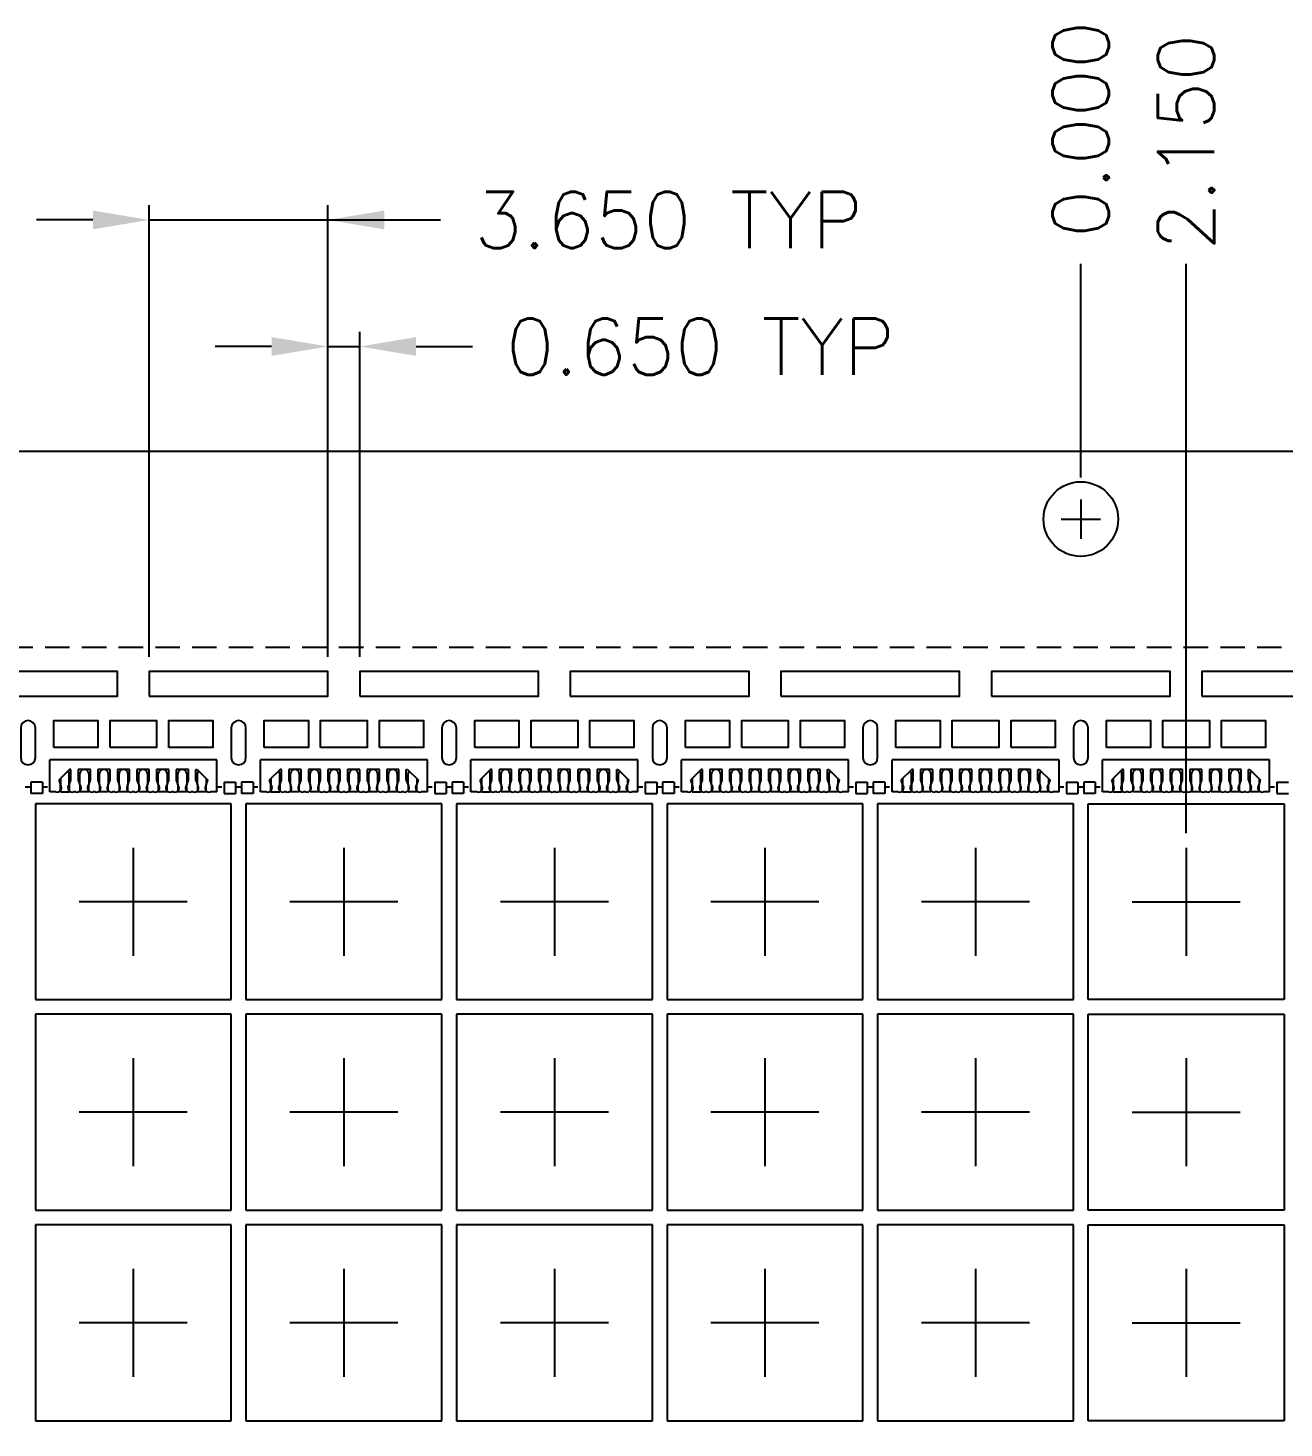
# Model space of a CAD drawing. Extents: x -140 to 1972, y -487 to -95.
# Drawn here: x 1782.79 to 1808.44, y -297.09 to -268.5 of the extents above; entities that cross this region are included whole.
import ezdxf

# ---------------------------------------------------------------- set-up
doc = ezdxf.new("R2010")
doc.units = 0
doc.header["$LTSCALE"] = 5
doc.header["$MEASUREMENT"] = 0
doc.linetypes.add('CENTER', pattern=[2, 1.25, -0.25, 0.25, -0.25])
doc.linetypes.add('HIDDEN', pattern=[0.375, 0.25, -0.125])
doc.layers.add('1', color=7, linetype='CONTINUOUS')
doc.layers.add('1D', color=4, linetype='CONTINUOUS')
doc.styles.add('SIMPLEX', font='SIMPLEX')

msp = doc.modelspace()

# ---------------------------------------------------------------- linework, layer by layer
at = {"layer": '1'}
for p, q in [((1769.44, -277.143, -0.029), (1839.218, -277.143, -0.029)), ((1783.637, -283.643, -0.029), (1783.416, -283.863, -0.029)), ((1783.665, -283.858, -0.029), (1783.665, -283.643, -0.029)), ((1783.815, -283.643, -0.029), (1783.815, -283.858, -0.029)), ((1784.065, -283.858, -0.029), (1784.065, -283.643, -0.029)), ((1784.215, -283.643, -0.029), (1784.215, -283.858, -0.029)), ((1784.465, -283.858, -0.029), (1784.465, -283.643, -0.029)), ((1784.615, -283.643, -0.029), (1784.615, -283.858, -0.029)), ((1784.865, -283.858, -0.029), (1784.865, -283.643, -0.029)), ((1785.015, -283.643, -0.029), (1785.015, -283.858, -0.029)), ((1785.265, -283.858, -0.029), (1785.265, -283.643, -0.029)), ((1785.415, -283.643, -0.029), (1785.415, -283.858, -0.029)), ((1785.665, -283.858, -0.029), (1785.665, -283.643, -0.029)), ((1785.815, -283.643, -0.029), (1785.815, -283.858, -0.029)), ((1786.065, -283.858, -0.029), (1786.065, -283.643, -0.029)), ((1786.215, -283.858, -0.029), (1786.215, -283.643, -0.029)), ((1786.242, -283.643, -0.029), (1786.463, -283.863, -0.029)), ((1787.937, -283.643, -0.029), (1787.716, -283.863, -0.029)), ((1787.965, -283.858, -0.029), (1787.965, -283.643, -0.029)), ((1788.115, -283.643, -0.029), (1788.115, -283.858, -0.029)), ((1788.365, -283.858, -0.029), (1788.365, -283.643, -0.029)), ((1788.515, -283.643, -0.029), (1788.515, -283.858, -0.029)), ((1788.765, -283.858, -0.029), (1788.765, -283.643, -0.029)), ((1788.915, -283.643, -0.029), (1788.915, -283.858, -0.029)), ((1789.165, -283.858, -0.029), (1789.165, -283.643, -0.029)), ((1789.315, -283.643, -0.029), (1789.315, -283.858, -0.029)), ((1789.565, -283.858, -0.029), (1789.565, -283.643, -0.029)), ((1789.715, -283.643, -0.029), (1789.715, -283.858, -0.029)), ((1789.965, -283.858, -0.029), (1789.965, -283.643, -0.029)), ((1790.115, -283.643, -0.029), (1790.115, -283.858, -0.029)), ((1790.365, -283.858, -0.029), (1790.365, -283.643, -0.029)), ((1790.515, -283.858, -0.029), (1790.515, -283.643, -0.029)), ((1790.542, -283.643, -0.029), (1790.763, -283.863, -0.029)), ((1792.237, -283.643, -0.029), (1792.016, -283.863, -0.029)), ((1792.265, -283.858, -0.029), (1792.265, -283.643, -0.029)), ((1792.415, -283.643, -0.029), (1792.415, -283.858, -0.029)), ((1792.665, -283.858, -0.029), (1792.665, -283.643, -0.029)), ((1792.815, -283.643, -0.029), (1792.815, -283.858, -0.029)), ((1793.065, -283.858, -0.029), (1793.065, -283.643, -0.029)), ((1793.215, -283.643, -0.029), (1793.215, -283.858, -0.029)), ((1793.465, -283.858, -0.029), (1793.465, -283.643, -0.029)), ((1793.615, -283.643, -0.029), (1793.615, -283.858, -0.029)), ((1793.865, -283.858, -0.029), (1793.865, -283.643, -0.029)), ((1794.015, -283.643, -0.029), (1794.015, -283.858, -0.029)), ((1794.265, -283.858, -0.029), (1794.265, -283.643, -0.029)), ((1794.415, -283.643, -0.029), (1794.415, -283.858, -0.029)), ((1794.665, -283.858, -0.029), (1794.665, -283.643, -0.029)), ((1794.815, -283.858, -0.029), (1794.815, -283.643, -0.029)), ((1794.842, -283.643, -0.029), (1795.063, -283.863, -0.029)), ((1796.537, -283.643, -0.029), (1796.316, -283.863, -0.029)), ((1796.565, -283.858, -0.029), (1796.565, -283.643, -0.029)), ((1796.715, -283.643, -0.029), (1796.715, -283.858, -0.029)), ((1796.965, -283.858, -0.029), (1796.965, -283.643, -0.029)), ((1797.115, -283.643, -0.029), (1797.115, -283.858, -0.029)), ((1797.365, -283.858, -0.029), (1797.365, -283.643, -0.029)), ((1797.515, -283.643, -0.029), (1797.515, -283.858, -0.029)), ((1797.765, -283.858, -0.029), (1797.765, -283.643, -0.029)), ((1797.915, -283.643, -0.029), (1797.915, -283.858, -0.029)), ((1798.165, -283.858, -0.029), (1798.165, -283.643, -0.029)), ((1798.315, -283.643, -0.029), (1798.315, -283.858, -0.029)), ((1798.565, -283.858, -0.029), (1798.565, -283.643, -0.029)), ((1798.715, -283.643, -0.029), (1798.715, -283.858, -0.029)), ((1798.965, -283.858, -0.029), (1798.965, -283.643, -0.029)), ((1799.115, -283.858, -0.029), (1799.115, -283.643, -0.029)), ((1799.142, -283.643, -0.029), (1799.363, -283.863, -0.029)), ((1800.837, -283.643, -0.029), (1800.616, -283.863, -0.029)), ((1800.865, -283.858, -0.029), (1800.865, -283.643, -0.029)), ((1801.015, -283.643, -0.029), (1801.015, -283.858, -0.029)), ((1801.265, -283.858, -0.029), (1801.265, -283.643, -0.029)), ((1801.415, -283.643, -0.029), (1801.415, -283.858, -0.029)), ((1801.665, -283.858, -0.029), (1801.665, -283.643, -0.029)), ((1801.815, -283.643, -0.029), (1801.815, -283.858, -0.029)), ((1802.065, -283.858, -0.029), (1802.065, -283.643, -0.029)), ((1802.215, -283.643, -0.029), (1802.215, -283.858, -0.029)), ((1802.465, -283.858, -0.029), (1802.465, -283.643, -0.029)), ((1802.615, -283.643, -0.029), (1802.615, -283.858, -0.029)), ((1802.865, -283.858, -0.029), (1802.865, -283.643, -0.029)), ((1803.015, -283.643, -0.029), (1803.015, -283.858, -0.029)), ((1803.265, -283.858, -0.029), (1803.265, -283.643, -0.029)), ((1803.415, -283.858, -0.029), (1803.415, -283.643, -0.029)), ((1803.442, -283.643, -0.029), (1803.663, -283.863, -0.029)), ((1805.137, -283.643, -0.029), (1804.916, -283.863, -0.029)), ((1805.165, -283.858, -0.029), (1805.165, -283.643, -0.029)), ((1805.315, -283.643, -0.029), (1805.315, -283.858, -0.029)), ((1805.565, -283.858, -0.029), (1805.565, -283.643, -0.029)), ((1805.715, -283.643, -0.029), (1805.715, -283.858, -0.029)), ((1805.965, -283.858, -0.029), (1805.965, -283.643, -0.029)), ((1806.115, -283.643, -0.029), (1806.115, -283.858, -0.029)), ((1806.365, -283.858, -0.029), (1806.365, -283.643, -0.029)), ((1806.515, -283.643, -0.029), (1806.515, -283.858, -0.029)), ((1806.765, -283.858, -0.029), (1806.765, -283.643, -0.029)), ((1806.915, -283.643, -0.029), (1806.915, -283.858, -0.029)), ((1807.165, -283.858, -0.029), (1807.165, -283.643, -0.029)), ((1807.315, -283.643, -0.029), (1807.315, -283.858, -0.029)), ((1807.565, -283.858, -0.029), (1807.565, -283.643, -0.029)), ((1807.715, -283.858, -0.029), (1807.715, -283.643, -0.029)), ((1807.742, -283.643, -0.029), (1807.963, -283.863, -0.029)), ((1782.85, -283.898, -0.029), (1782.85, -284.133, -0.029)), ((1783.085, -283.898, -0.029), (1782.85, -283.898, -0.029)), ((1783.085, -283.898, -0.029), (1783.085, -284.133, -0.029)), ((1783.416, -283.863, -0.029), (1783.45, -283.959, -0.029)), ((1783.63, -283.959, -0.029), (1783.665, -283.858, -0.029)), ((1783.815, -283.858, -0.029), (1783.85, -283.959, -0.029)), ((1784.03, -283.959, -0.029), (1784.065, -283.858, -0.029)), ((1784.215, -283.858, -0.029), (1784.25, -283.959, -0.029)), ((1784.43, -283.959, -0.029), (1784.465, -283.858, -0.029)), ((1784.615, -283.858, -0.029), (1784.65, -283.959, -0.029)), ((1784.83, -283.959, -0.029), (1784.865, -283.858, -0.029)), ((1785.015, -283.858, -0.029), (1785.05, -283.959, -0.029)), ((1785.23, -283.959, -0.029), (1785.265, -283.858, -0.029)), ((1785.415, -283.858, -0.029), (1785.45, -283.959, -0.029)), ((1785.63, -283.959, -0.029), (1785.665, -283.858, -0.029)), ((1785.815, -283.858, -0.029), (1785.85, -283.959, -0.029)), ((1786.03, -283.959, -0.029), (1786.065, -283.858, -0.029)), ((1786.215, -283.858, -0.029), (1786.25, -283.959, -0.029)), ((1786.43, -283.959, -0.029), (1786.463, -283.863, -0.029)), ((1786.795, -283.898, -0.029), (1786.795, -284.133, -0.029)), ((1786.795, -283.898, -0.029), (1787.03, -283.898, -0.029)), ((1787.03, -283.898, -0.029), (1787.03, -284.133, -0.029)), ((1787.15, -283.898, -0.029), (1787.15, -284.133, -0.029)), ((1787.385, -283.898, -0.029), (1787.15, -283.898, -0.029)), ((1787.385, -283.898, -0.029), (1787.385, -284.133, -0.029)), ((1787.716, -283.863, -0.029), (1787.75, -283.959, -0.029)), ((1787.93, -283.959, -0.029), (1787.965, -283.858, -0.029)), ((1788.115, -283.858, -0.029), (1788.15, -283.959, -0.029)), ((1788.33, -283.959, -0.029), (1788.365, -283.858, -0.029)), ((1788.515, -283.858, -0.029), (1788.55, -283.959, -0.029)), ((1788.73, -283.959, -0.029), (1788.765, -283.858, -0.029)), ((1788.915, -283.858, -0.029), (1788.95, -283.959, -0.029)), ((1789.13, -283.959, -0.029), (1789.165, -283.858, -0.029)), ((1789.315, -283.858, -0.029), (1789.35, -283.959, -0.029)), ((1789.53, -283.959, -0.029), (1789.565, -283.858, -0.029)), ((1789.715, -283.858, -0.029), (1789.75, -283.959, -0.029)), ((1789.93, -283.959, -0.029), (1789.965, -283.858, -0.029)), ((1790.115, -283.858, -0.029), (1790.15, -283.959, -0.029)), ((1790.33, -283.959, -0.029), (1790.365, -283.858, -0.029)), ((1790.515, -283.858, -0.029), (1790.55, -283.959, -0.029)), ((1790.73, -283.959, -0.029), (1790.763, -283.863, -0.029)), ((1791.095, -283.898, -0.029), (1791.095, -284.133, -0.029)), ((1791.095, -283.898, -0.029), (1791.33, -283.898, -0.029)), ((1791.33, -283.898, -0.029), (1791.33, -284.133, -0.029)), ((1791.45, -283.898, -0.029), (1791.45, -284.133, -0.029)), ((1791.685, -283.898, -0.029), (1791.45, -283.898, -0.029)), ((1791.685, -283.898, -0.029), (1791.685, -284.133, -0.029)), ((1792.016, -283.863, -0.029), (1792.05, -283.959, -0.029)), ((1792.23, -283.959, -0.029), (1792.265, -283.858, -0.029)), ((1792.415, -283.858, -0.029), (1792.45, -283.959, -0.029)), ((1792.63, -283.959, -0.029), (1792.665, -283.858, -0.029)), ((1792.815, -283.858, -0.029), (1792.85, -283.959, -0.029)), ((1793.03, -283.959, -0.029), (1793.065, -283.858, -0.029)), ((1793.215, -283.858, -0.029), (1793.25, -283.959, -0.029)), ((1793.43, -283.959, -0.029), (1793.465, -283.858, -0.029)), ((1793.615, -283.858, -0.029), (1793.65, -283.959, -0.029)), ((1793.83, -283.959, -0.029), (1793.865, -283.858, -0.029)), ((1794.015, -283.858, -0.029), (1794.05, -283.959, -0.029)), ((1794.23, -283.959, -0.029), (1794.265, -283.858, -0.029)), ((1794.415, -283.858, -0.029), (1794.45, -283.959, -0.029)), ((1794.63, -283.959, -0.029), (1794.665, -283.858, -0.029)), ((1794.815, -283.858, -0.029), (1794.85, -283.959, -0.029)), ((1795.03, -283.959, -0.029), (1795.063, -283.863, -0.029)), ((1795.395, -283.898, -0.029), (1795.395, -284.133, -0.029)), ((1795.395, -283.898, -0.029), (1795.63, -283.898, -0.029)), ((1795.63, -283.898, -0.029), (1795.63, -284.133, -0.029)), ((1795.75, -283.898, -0.029), (1795.75, -284.133, -0.029)), ((1795.985, -283.898, -0.029), (1795.75, -283.898, -0.029)), ((1795.985, -283.898, -0.029), (1795.985, -284.133, -0.029)), ((1796.316, -283.863, -0.029), (1796.35, -283.959, -0.029)), ((1796.53, -283.959, -0.029), (1796.565, -283.858, -0.029)), ((1796.715, -283.858, -0.029), (1796.75, -283.959, -0.029)), ((1796.93, -283.959, -0.029), (1796.965, -283.858, -0.029)), ((1797.115, -283.858, -0.029), (1797.15, -283.959, -0.029)), ((1797.33, -283.959, -0.029), (1797.365, -283.858, -0.029)), ((1797.515, -283.858, -0.029), (1797.55, -283.959, -0.029)), ((1797.73, -283.959, -0.029), (1797.765, -283.858, -0.029)), ((1797.915, -283.858, -0.029), (1797.95, -283.959, -0.029)), ((1798.13, -283.959, -0.029), (1798.165, -283.858, -0.029)), ((1798.315, -283.858, -0.029), (1798.35, -283.959, -0.029)), ((1798.53, -283.959, -0.029), (1798.565, -283.858, -0.029)), ((1798.715, -283.858, -0.029), (1798.75, -283.959, -0.029)), ((1798.93, -283.959, -0.029), (1798.965, -283.858, -0.029)), ((1799.115, -283.858, -0.029), (1799.15, -283.959, -0.029)), ((1799.33, -283.959, -0.029), (1799.363, -283.863, -0.029)), ((1799.695, -283.898, -0.029), (1799.695, -284.133, -0.029)), ((1799.695, -283.898, -0.029), (1799.93, -283.898, -0.029)), ((1799.93, -283.898, -0.029), (1799.93, -284.133, -0.029)), ((1800.05, -283.898, -0.029), (1800.05, -284.133, -0.029)), ((1800.285, -283.898, -0.029), (1800.05, -283.898, -0.029)), ((1800.285, -283.898, -0.029), (1800.285, -284.133, -0.029)), ((1800.616, -283.863, -0.029), (1800.65, -283.959, -0.029)), ((1800.83, -283.959, -0.029), (1800.865, -283.858, -0.029)), ((1801.015, -283.858, -0.029), (1801.05, -283.959, -0.029)), ((1801.23, -283.959, -0.029), (1801.265, -283.858, -0.029)), ((1801.415, -283.858, -0.029), (1801.45, -283.959, -0.029)), ((1801.63, -283.959, -0.029), (1801.665, -283.858, -0.029)), ((1801.815, -283.858, -0.029), (1801.85, -283.959, -0.029)), ((1802.03, -283.959, -0.029), (1802.065, -283.858, -0.029)), ((1802.215, -283.858, -0.029), (1802.25, -283.959, -0.029)), ((1802.43, -283.959, -0.029), (1802.465, -283.858, -0.029)), ((1802.615, -283.858, -0.029), (1802.65, -283.959, -0.029)), ((1802.83, -283.959, -0.029), (1802.865, -283.858, -0.029)), ((1803.015, -283.858, -0.029), (1803.05, -283.959, -0.029)), ((1803.23, -283.959, -0.029), (1803.265, -283.858, -0.029)), ((1803.415, -283.858, -0.029), (1803.45, -283.959, -0.029)), ((1803.63, -283.959, -0.029), (1803.663, -283.863, -0.029)), ((1803.995, -283.898, -0.029), (1803.995, -284.133, -0.029)), ((1803.995, -283.898, -0.029), (1804.23, -283.898, -0.029)), ((1804.23, -283.898, -0.029), (1804.23, -284.133, -0.029)), ((1804.35, -283.898, -0.029), (1804.35, -284.133, -0.029)), ((1804.585, -283.898, -0.029), (1804.35, -283.898, -0.029)), ((1804.585, -283.898, -0.029), (1804.585, -284.133, -0.029)), ((1804.916, -283.863, -0.029), (1804.95, -283.959, -0.029)), ((1805.13, -283.959, -0.029), (1805.165, -283.858, -0.029)), ((1805.315, -283.858, -0.029), (1805.35, -283.959, -0.029)), ((1805.53, -283.959, -0.029), (1805.565, -283.858, -0.029)), ((1805.715, -283.858, -0.029), (1805.75, -283.959, -0.029)), ((1805.93, -283.959, -0.029), (1805.965, -283.858, -0.029)), ((1806.115, -283.858, -0.029), (1806.15, -283.959, -0.029)), ((1806.33, -283.959, -0.029), (1806.365, -283.858, -0.029)), ((1806.515, -283.858, -0.029), (1806.55, -283.959, -0.029)), ((1806.73, -283.959, -0.029), (1806.765, -283.858, -0.029)), ((1806.915, -283.858, -0.029), (1806.95, -283.959, -0.029)), ((1807.13, -283.959, -0.029), (1807.165, -283.858, -0.029)), ((1807.315, -283.858, -0.029), (1807.35, -283.959, -0.029)), ((1807.53, -283.959, -0.029), (1807.565, -283.858, -0.029)), ((1807.715, -283.858, -0.029), (1807.75, -283.959, -0.029)), ((1807.93, -283.959, -0.029), (1807.963, -283.863, -0.029)), ((1808.295, -283.898, -0.029), (1808.295, -284.133, -0.029)), ((1808.295, -283.898, -0.029), (1808.53, -283.898, -0.029)), ((1783.085, -284.133, -0.029), (1782.85, -284.133, -0.029)), ((1783.361, -284.098, -0.029), (1783.235, -284.098, -0.029)), ((1783.45, -284.079, -0.029), (1783.45, -283.959, -0.029)), ((1783.63, -283.959, -0.029), (1783.63, -284.079, -0.029)), ((1783.761, -284.098, -0.029), (1783.718, -284.098, -0.029)), ((1783.85, -283.959, -0.029), (1783.85, -284.079, -0.029)), ((1784.03, -284.079, -0.029), (1784.03, -283.959, -0.029)), ((1784.161, -284.098, -0.029), (1784.118, -284.098, -0.029)), ((1784.25, -283.959, -0.029), (1784.25, -284.079, -0.029)), ((1784.43, -284.079, -0.029), (1784.43, -283.959, -0.029)), ((1784.561, -284.098, -0.029), (1784.518, -284.098, -0.029)), ((1784.65, -283.959, -0.029), (1784.65, -284.079, -0.029)), ((1784.83, -284.079, -0.029), (1784.83, -283.959, -0.029)), ((1784.961, -284.098, -0.029), (1784.918, -284.098, -0.029)), ((1785.05, -283.959, -0.029), (1785.05, -284.079, -0.029)), ((1785.23, -284.079, -0.029), (1785.23, -283.959, -0.029)), ((1785.361, -284.098, -0.029), (1785.318, -284.098, -0.029)), ((1785.45, -283.959, -0.029), (1785.45, -284.079, -0.029)), ((1785.63, -284.079, -0.029), (1785.63, -283.959, -0.029)), ((1785.761, -284.098, -0.029), (1785.718, -284.098, -0.029)), ((1785.85, -283.959, -0.029), (1785.85, -284.079, -0.029)), ((1786.03, -284.079, -0.029), (1786.03, -283.959, -0.029)), ((1786.161, -284.098, -0.029), (1786.118, -284.098, -0.029)), ((1786.25, -283.959, -0.029), (1786.25, -284.079, -0.029)), ((1786.43, -284.079, -0.029), (1786.43, -283.959, -0.029)), ((1786.645, -284.098, -0.029), (1786.518, -284.098, -0.029)), ((1786.795, -284.133, -0.029), (1787.03, -284.133, -0.029)), ((1787.385, -284.133, -0.029), (1787.15, -284.133, -0.029)), ((1787.661, -284.098, -0.029), (1787.535, -284.098, -0.029)), ((1787.75, -284.079, -0.029), (1787.75, -283.959, -0.029)), ((1787.93, -283.959, -0.029), (1787.93, -284.079, -0.029)), ((1788.061, -284.098, -0.029), (1788.018, -284.098, -0.029)), ((1788.15, -283.959, -0.029), (1788.15, -284.079, -0.029)), ((1788.33, -284.079, -0.029), (1788.33, -283.959, -0.029)), ((1788.461, -284.098, -0.029), (1788.418, -284.098, -0.029)), ((1788.55, -283.959, -0.029), (1788.55, -284.079, -0.029)), ((1788.73, -284.079, -0.029), (1788.73, -283.959, -0.029)), ((1788.861, -284.098, -0.029), (1788.818, -284.098, -0.029)), ((1788.95, -283.959, -0.029), (1788.95, -284.079, -0.029)), ((1789.13, -284.079, -0.029), (1789.13, -283.959, -0.029)), ((1789.261, -284.098, -0.029), (1789.218, -284.098, -0.029)), ((1789.35, -283.959, -0.029), (1789.35, -284.079, -0.029)), ((1789.53, -284.079, -0.029), (1789.53, -283.959, -0.029)), ((1789.661, -284.098, -0.029), (1789.618, -284.098, -0.029)), ((1789.75, -283.959, -0.029), (1789.75, -284.079, -0.029)), ((1789.93, -284.079, -0.029), (1789.93, -283.959, -0.029)), ((1790.061, -284.098, -0.029), (1790.018, -284.098, -0.029)), ((1790.15, -283.959, -0.029), (1790.15, -284.079, -0.029)), ((1790.33, -284.079, -0.029), (1790.33, -283.959, -0.029)), ((1790.461, -284.098, -0.029), (1790.418, -284.098, -0.029)), ((1790.55, -283.959, -0.029), (1790.55, -284.079, -0.029)), ((1790.73, -284.079, -0.029), (1790.73, -283.959, -0.029)), ((1790.945, -284.098, -0.029), (1790.818, -284.098, -0.029)), ((1791.095, -284.133, -0.029), (1791.33, -284.133, -0.029)), ((1791.685, -284.133, -0.029), (1791.45, -284.133, -0.029)), ((1791.961, -284.098, -0.029), (1791.835, -284.098, -0.029)), ((1792.05, -284.079, -0.029), (1792.05, -283.959, -0.029)), ((1792.23, -283.959, -0.029), (1792.23, -284.079, -0.029)), ((1792.361, -284.098, -0.029), (1792.318, -284.098, -0.029)), ((1792.45, -283.959, -0.029), (1792.45, -284.079, -0.029)), ((1792.63, -284.079, -0.029), (1792.63, -283.959, -0.029)), ((1792.761, -284.098, -0.029), (1792.718, -284.098, -0.029)), ((1792.85, -283.959, -0.029), (1792.85, -284.079, -0.029)), ((1793.03, -284.079, -0.029), (1793.03, -283.959, -0.029)), ((1793.161, -284.098, -0.029), (1793.118, -284.098, -0.029)), ((1793.25, -283.959, -0.029), (1793.25, -284.079, -0.029)), ((1793.43, -284.079, -0.029), (1793.43, -283.959, -0.029)), ((1793.561, -284.098, -0.029), (1793.518, -284.098, -0.029)), ((1793.65, -283.959, -0.029), (1793.65, -284.079, -0.029)), ((1793.83, -284.079, -0.029), (1793.83, -283.959, -0.029)), ((1793.961, -284.098, -0.029), (1793.918, -284.098, -0.029)), ((1794.05, -283.959, -0.029), (1794.05, -284.079, -0.029)), ((1794.23, -284.079, -0.029), (1794.23, -283.959, -0.029)), ((1794.361, -284.098, -0.029), (1794.318, -284.098, -0.029)), ((1794.45, -283.959, -0.029), (1794.45, -284.079, -0.029)), ((1794.63, -284.079, -0.029), (1794.63, -283.959, -0.029)), ((1794.761, -284.098, -0.029), (1794.718, -284.098, -0.029)), ((1794.85, -283.959, -0.029), (1794.85, -284.079, -0.029)), ((1795.03, -284.079, -0.029), (1795.03, -283.959, -0.029)), ((1795.245, -284.098, -0.029), (1795.118, -284.098, -0.029)), ((1795.395, -284.133, -0.029), (1795.63, -284.133, -0.029)), ((1795.985, -284.133, -0.029), (1795.75, -284.133, -0.029)), ((1796.261, -284.098, -0.029), (1796.135, -284.098, -0.029)), ((1796.35, -284.079, -0.029), (1796.35, -283.959, -0.029)), ((1796.53, -283.959, -0.029), (1796.53, -284.079, -0.029)), ((1796.661, -284.098, -0.029), (1796.618, -284.098, -0.029)), ((1796.75, -283.959, -0.029), (1796.75, -284.079, -0.029)), ((1796.93, -284.079, -0.029), (1796.93, -283.959, -0.029)), ((1797.061, -284.098, -0.029), (1797.018, -284.098, -0.029)), ((1797.15, -283.959, -0.029), (1797.15, -284.079, -0.029)), ((1797.33, -284.079, -0.029), (1797.33, -283.959, -0.029)), ((1797.461, -284.098, -0.029), (1797.418, -284.098, -0.029)), ((1797.55, -283.959, -0.029), (1797.55, -284.079, -0.029)), ((1797.73, -284.079, -0.029), (1797.73, -283.959, -0.029)), ((1797.861, -284.098, -0.029), (1797.818, -284.098, -0.029)), ((1797.95, -283.959, -0.029), (1797.95, -284.079, -0.029)), ((1798.13, -284.079, -0.029), (1798.13, -283.959, -0.029)), ((1798.261, -284.098, -0.029), (1798.218, -284.098, -0.029)), ((1798.35, -283.959, -0.029), (1798.35, -284.079, -0.029)), ((1798.53, -284.079, -0.029), (1798.53, -283.959, -0.029)), ((1798.661, -284.098, -0.029), (1798.618, -284.098, -0.029)), ((1798.75, -283.959, -0.029), (1798.75, -284.079, -0.029)), ((1798.93, -284.079, -0.029), (1798.93, -283.959, -0.029)), ((1799.061, -284.098, -0.029), (1799.018, -284.098, -0.029)), ((1799.15, -283.959, -0.029), (1799.15, -284.079, -0.029)), ((1799.33, -284.079, -0.029), (1799.33, -283.959, -0.029)), ((1799.545, -284.098, -0.029), (1799.418, -284.098, -0.029)), ((1799.695, -284.133, -0.029), (1799.93, -284.133, -0.029)), ((1800.285, -284.133, -0.029), (1800.05, -284.133, -0.029)), ((1800.561, -284.098, -0.029), (1800.435, -284.098, -0.029)), ((1800.65, -284.079, -0.029), (1800.65, -283.959, -0.029)), ((1800.83, -283.959, -0.029), (1800.83, -284.079, -0.029)), ((1800.961, -284.098, -0.029), (1800.918, -284.098, -0.029)), ((1801.05, -283.959, -0.029), (1801.05, -284.079, -0.029)), ((1801.23, -284.079, -0.029), (1801.23, -283.959, -0.029)), ((1801.361, -284.098, -0.029), (1801.318, -284.098, -0.029)), ((1801.45, -283.959, -0.029), (1801.45, -284.079, -0.029)), ((1801.63, -284.079, -0.029), (1801.63, -283.959, -0.029)), ((1801.761, -284.098, -0.029), (1801.718, -284.098, -0.029)), ((1801.85, -283.959, -0.029), (1801.85, -284.079, -0.029)), ((1802.03, -284.079, -0.029), (1802.03, -283.959, -0.029)), ((1802.161, -284.098, -0.029), (1802.118, -284.098, -0.029)), ((1802.25, -283.959, -0.029), (1802.25, -284.079, -0.029)), ((1802.43, -284.079, -0.029), (1802.43, -283.959, -0.029)), ((1802.561, -284.098, -0.029), (1802.518, -284.098, -0.029)), ((1802.65, -283.959, -0.029), (1802.65, -284.079, -0.029)), ((1802.83, -284.079, -0.029), (1802.83, -283.959, -0.029)), ((1802.961, -284.098, -0.029), (1802.918, -284.098, -0.029)), ((1803.05, -283.959, -0.029), (1803.05, -284.079, -0.029)), ((1803.23, -284.079, -0.029), (1803.23, -283.959, -0.029)), ((1803.361, -284.098, -0.029), (1803.318, -284.098, -0.029)), ((1803.45, -283.959, -0.029), (1803.45, -284.079, -0.029)), ((1803.63, -284.079, -0.029), (1803.63, -283.959, -0.029)), ((1803.845, -284.098, -0.029), (1803.718, -284.098, -0.029)), ((1803.995, -284.133, -0.029), (1804.23, -284.133, -0.029)), ((1804.585, -284.133, -0.029), (1804.35, -284.133, -0.029)), ((1804.861, -284.098, -0.029), (1804.735, -284.098, -0.029)), ((1804.95, -284.079, -0.029), (1804.95, -283.959, -0.029)), ((1805.13, -283.959, -0.029), (1805.13, -284.079, -0.029)), ((1805.261, -284.098, -0.029), (1805.218, -284.098, -0.029)), ((1805.35, -283.959, -0.029), (1805.35, -284.079, -0.029)), ((1805.53, -284.079, -0.029), (1805.53, -283.959, -0.029)), ((1805.661, -284.098, -0.029), (1805.618, -284.098, -0.029)), ((1805.75, -283.959, -0.029), (1805.75, -284.079, -0.029)), ((1805.93, -284.079, -0.029), (1805.93, -283.959, -0.029)), ((1806.061, -284.098, -0.029), (1806.018, -284.098, -0.029)), ((1806.15, -283.959, -0.029), (1806.15, -284.079, -0.029)), ((1806.33, -284.079, -0.029), (1806.33, -283.959, -0.029)), ((1806.461, -284.098, -0.029), (1806.418, -284.098, -0.029)), ((1806.55, -283.959, -0.029), (1806.55, -284.079, -0.029)), ((1806.73, -284.079, -0.029), (1806.73, -283.959, -0.029)), ((1806.861, -284.098, -0.029), (1806.818, -284.098, -0.029)), ((1806.95, -283.959, -0.029), (1806.95, -284.079, -0.029)), ((1807.13, -284.079, -0.029), (1807.13, -283.959, -0.029)), ((1807.261, -284.098, -0.029), (1807.218, -284.098, -0.029)), ((1807.35, -283.959, -0.029), (1807.35, -284.079, -0.029)), ((1807.53, -284.079, -0.029), (1807.53, -283.959, -0.029)), ((1807.661, -284.098, -0.029), (1807.618, -284.098, -0.029)), ((1807.75, -283.959, -0.029), (1807.75, -284.079, -0.029)), ((1807.93, -284.079, -0.029), (1807.93, -283.959, -0.029)), ((1808.145, -284.098, -0.029), (1808.018, -284.098, -0.029)), ((1808.295, -284.133, -0.029), (1808.53, -284.133, -0.029))]:
    msp.add_line(p, q, dxfattribs=at)
at = {"layer": '1', "color": 7}
for p, q in [((1786.645, -283.443, -0.029), (1783.235, -283.443, -0.029)), ((1783.235, -284.098, -0.029), (1783.235, -283.443, -0.029)), ((1783.665, -283.643, -0.029), (1783.637, -283.643, -0.029)), ((1784.065, -283.643, -0.029), (1783.815, -283.643, -0.029)), ((1784.465, -283.643, -0.029), (1784.215, -283.643, -0.029)), ((1784.865, -283.643, -0.029), (1784.615, -283.643, -0.029)), ((1785.265, -283.643, -0.029), (1785.015, -283.643, -0.029)), ((1785.665, -283.643, -0.029), (1785.415, -283.643, -0.029)), ((1786.065, -283.643, -0.029), (1785.815, -283.643, -0.029)), ((1786.215, -283.643, -0.029), (1786.242, -283.643, -0.029)), ((1786.645, -284.098, -0.029), (1786.645, -283.443, -0.029)), ((1790.945, -283.443, -0.029), (1787.535, -283.443, -0.029)), ((1787.535, -284.098, -0.029), (1787.535, -283.443, -0.029)), ((1787.965, -283.643, -0.029), (1787.937, -283.643, -0.029)), ((1788.365, -283.643, -0.029), (1788.115, -283.643, -0.029)), ((1788.765, -283.643, -0.029), (1788.515, -283.643, -0.029)), ((1789.165, -283.643, -0.029), (1788.915, -283.643, -0.029)), ((1789.565, -283.643, -0.029), (1789.315, -283.643, -0.029)), ((1789.965, -283.643, -0.029), (1789.715, -283.643, -0.029)), ((1790.365, -283.643, -0.029), (1790.115, -283.643, -0.029)), ((1790.515, -283.643, -0.029), (1790.542, -283.643, -0.029)), ((1790.945, -284.098, -0.029), (1790.945, -283.443, -0.029)), ((1795.245, -283.443, -0.029), (1791.835, -283.443, -0.029)), ((1791.835, -284.098, -0.029), (1791.835, -283.443, -0.029)), ((1792.265, -283.643, -0.029), (1792.237, -283.643, -0.029)), ((1792.665, -283.643, -0.029), (1792.415, -283.643, -0.029)), ((1793.065, -283.643, -0.029), (1792.815, -283.643, -0.029)), ((1793.465, -283.643, -0.029), (1793.215, -283.643, -0.029)), ((1793.865, -283.643, -0.029), (1793.615, -283.643, -0.029)), ((1794.265, -283.643, -0.029), (1794.015, -283.643, -0.029)), ((1794.665, -283.643, -0.029), (1794.415, -283.643, -0.029)), ((1794.815, -283.643, -0.029), (1794.842, -283.643, -0.029)), ((1795.245, -284.098, -0.029), (1795.245, -283.443, -0.029)), ((1799.545, -283.443, -0.029), (1796.135, -283.443, -0.029)), ((1796.135, -284.098, -0.029), (1796.135, -283.443, -0.029)), ((1796.565, -283.643, -0.029), (1796.537, -283.643, -0.029)), ((1796.965, -283.643, -0.029), (1796.715, -283.643, -0.029)), ((1797.365, -283.643, -0.029), (1797.115, -283.643, -0.029)), ((1797.765, -283.643, -0.029), (1797.515, -283.643, -0.029)), ((1798.165, -283.643, -0.029), (1797.915, -283.643, -0.029)), ((1798.565, -283.643, -0.029), (1798.315, -283.643, -0.029)), ((1798.965, -283.643, -0.029), (1798.715, -283.643, -0.029)), ((1799.115, -283.643, -0.029), (1799.142, -283.643, -0.029)), ((1799.545, -284.098, -0.029), (1799.545, -283.443, -0.029)), ((1803.845, -283.443, -0.029), (1800.435, -283.443, -0.029)), ((1800.435, -284.098, -0.029), (1800.435, -283.443, -0.029)), ((1800.865, -283.643, -0.029), (1800.837, -283.643, -0.029)), ((1801.265, -283.643, -0.029), (1801.015, -283.643, -0.029)), ((1801.665, -283.643, -0.029), (1801.415, -283.643, -0.029)), ((1802.065, -283.643, -0.029), (1801.815, -283.643, -0.029)), ((1802.465, -283.643, -0.029), (1802.215, -283.643, -0.029)), ((1802.865, -283.643, -0.029), (1802.615, -283.643, -0.029)), ((1803.265, -283.643, -0.029), (1803.015, -283.643, -0.029)), ((1803.415, -283.643, -0.029), (1803.442, -283.643, -0.029)), ((1803.845, -284.098, -0.029), (1803.845, -283.443, -0.029)), ((1808.145, -283.443, -0.029), (1804.735, -283.443, -0.029)), ((1804.735, -284.098, -0.029), (1804.735, -283.443, -0.029)), ((1805.165, -283.643, -0.029), (1805.137, -283.643, -0.029)), ((1805.565, -283.643, -0.029), (1805.315, -283.643, -0.029)), ((1805.965, -283.643, -0.029), (1805.715, -283.643, -0.029)), ((1806.365, -283.643, -0.029), (1806.115, -283.643, -0.029)), ((1806.765, -283.643, -0.029), (1806.515, -283.643, -0.029)), ((1807.165, -283.643, -0.029), (1806.915, -283.643, -0.029)), ((1807.565, -283.643, -0.029), (1807.315, -283.643, -0.029)), ((1807.715, -283.643, -0.029), (1807.742, -283.643, -0.029)), ((1808.145, -284.098, -0.029), (1808.145, -283.443, -0.029))]:
    msp.add_line(p, q, dxfattribs=at)
at = {"layer": '1', "ltscale": 10, "elevation": -0.029}
for points in [[(1780.965, -282.143), (1784.615, -282.143), (1784.615, -281.643), (1780.965, -281.643)], [(1785.265, -282.143), (1788.915, -282.143), (1788.915, -281.643), (1785.265, -281.643)], [(1789.565, -282.143), (1793.215, -282.143), (1793.215, -281.643), (1789.565, -281.643)], [(1793.865, -282.143), (1797.515, -282.143), (1797.515, -281.643), (1793.865, -281.643)], [(1798.165, -282.143), (1801.815, -282.143), (1801.815, -281.643), (1798.165, -281.643)], [(1802.465, -282.143), (1806.115, -282.143), (1806.115, -281.643), (1802.465, -281.643)], [(1806.765, -282.143), (1810.415, -282.143), (1810.415, -281.643), (1806.765, -281.643)], [(1783.315, -283.193), (1783.315, -282.643), (1784.215, -282.643), (1784.215, -283.193)], [(1784.465, -283.193), (1784.465, -282.643), (1785.415, -282.643), (1785.415, -283.193)], [(1785.665, -283.193), (1785.665, -282.643), (1786.565, -282.643), (1786.565, -283.193)], [(1787.615, -283.193), (1787.615, -282.643), (1788.515, -282.643), (1788.515, -283.193)], [(1788.765, -283.193), (1788.765, -282.643), (1789.715, -282.643), (1789.715, -283.193)], [(1789.965, -283.193), (1789.965, -282.643), (1790.865, -282.643), (1790.865, -283.193)], [(1791.915, -283.193), (1791.915, -282.643), (1792.815, -282.643), (1792.815, -283.193)], [(1793.065, -283.193), (1793.065, -282.643), (1794.015, -282.643), (1794.015, -283.193)], [(1794.265, -283.193), (1794.265, -282.643), (1795.165, -282.643), (1795.165, -283.193)], [(1796.215, -283.193), (1796.215, -282.643), (1797.115, -282.643), (1797.115, -283.193)], [(1797.365, -283.193), (1797.365, -282.643), (1798.315, -282.643), (1798.315, -283.193)], [(1798.565, -283.193), (1798.565, -282.643), (1799.465, -282.643), (1799.465, -283.193)], [(1800.515, -283.193), (1800.515, -282.643), (1801.415, -282.643), (1801.415, -283.193)], [(1801.665, -283.193), (1801.665, -282.643), (1802.615, -282.643), (1802.615, -283.193)], [(1802.865, -283.193), (1802.865, -282.643), (1803.765, -282.643), (1803.765, -283.193)], [(1804.815, -283.193), (1804.815, -282.643), (1805.715, -282.643), (1805.715, -283.193)], [(1805.965, -283.193), (1805.965, -282.643), (1806.915, -282.643), (1806.915, -283.193)], [(1807.165, -283.193), (1807.165, -282.643), (1808.065, -282.643), (1808.065, -283.193)]]:
    msp.add_lwpolyline(points, close=True, dxfattribs=at)
for points in [[(1782.94, -283.398), (1782.94, -282.793, 1), (1782.64, -282.793), (1782.64, -283.398, 1)], [(1787.24, -283.398), (1787.24, -282.793, 1), (1786.94, -282.793), (1786.94, -283.398, 1)], [(1791.54, -283.398), (1791.54, -282.793, 1), (1791.24, -282.793), (1791.24, -283.398, 1)], [(1795.84, -283.398), (1795.84, -282.793, 1), (1795.54, -282.793), (1795.54, -283.398, 1)], [(1800.14, -283.398), (1800.14, -282.793, 1), (1799.84, -282.793), (1799.84, -283.398, 1)], [(1804.44, -283.398), (1804.44, -282.793, 1), (1804.14, -282.793), (1804.14, -283.398, 1)]]:
    msp.add_lwpolyline(points, format="xyb", close=True, dxfattribs=at)
at = {"layer": '1'}
msp.add_circle((1804.29, -278.528, -0.029), 0.762, dxfattribs=at)
for centre, start, end in [((1783.39, -284.019, -0.029), 249.5408, 45.2841), ((1783.689, -284.019, -0.029), 134.7159, 290.4592), ((1783.79, -284.019, -0.029), 249.5408, 45.2841), ((1784.089, -284.019, -0.029), 134.7159, 290.4592), ((1784.19, -284.019, -0.029), 249.5408, 45.2841), ((1784.489, -284.019, -0.029), 134.7159, 290.4592), ((1784.59, -284.019, -0.029), 249.5408, 45.2841), ((1784.889, -284.019, -0.029), 134.7159, 290.4592), ((1784.99, -284.019, -0.029), 249.5408, 45.2841), ((1785.289, -284.019, -0.029), 134.7159, 290.4592), ((1785.39, -284.019, -0.029), 249.5408, 45.2841), ((1785.689, -284.019, -0.029), 134.7159, 290.4592), ((1785.79, -284.019, -0.029), 249.5408, 45.2841), ((1786.089, -284.019, -0.029), 134.7159, 290.4592), ((1786.19, -284.019, -0.029), 249.5408, 45.2841), ((1786.489, -284.019, -0.029), 134.7159, 290.4592), ((1787.69, -284.019, -0.029), 249.5408, 45.2841), ((1787.989, -284.019, -0.029), 134.7159, 290.4592), ((1788.09, -284.019, -0.029), 249.5408, 45.2841), ((1788.389, -284.019, -0.029), 134.7159, 290.4592), ((1788.49, -284.019, -0.029), 249.5408, 45.2841), ((1788.789, -284.019, -0.029), 134.7159, 290.4592), ((1788.89, -284.019, -0.029), 249.5408, 45.2841), ((1789.189, -284.019, -0.029), 134.7159, 290.4592), ((1789.29, -284.019, -0.029), 249.5408, 45.2841), ((1789.589, -284.019, -0.029), 134.7159, 290.4592), ((1789.69, -284.019, -0.029), 249.5408, 45.2841), ((1789.989, -284.019, -0.029), 134.7159, 290.4592), ((1790.09, -284.019, -0.029), 249.5408, 45.2841), ((1790.389, -284.019, -0.029), 134.7159, 290.4592), ((1790.49, -284.019, -0.029), 249.5408, 45.2841), ((1790.789, -284.019, -0.029), 134.7159, 290.4592), ((1791.99, -284.019, -0.029), 249.5408, 45.2841), ((1792.289, -284.019, -0.029), 134.7159, 290.4592), ((1792.39, -284.019, -0.029), 249.5408, 45.2841), ((1792.689, -284.019, -0.029), 134.7159, 290.4592), ((1792.79, -284.019, -0.029), 249.5408, 45.2841), ((1793.089, -284.019, -0.029), 134.7159, 290.4592), ((1793.19, -284.019, -0.029), 249.5408, 45.2841), ((1793.489, -284.019, -0.029), 134.7159, 290.4592), ((1793.59, -284.019, -0.029), 249.5408, 45.2841), ((1793.889, -284.019, -0.029), 134.7159, 290.4592), ((1793.99, -284.019, -0.029), 249.5408, 45.2841), ((1794.289, -284.019, -0.029), 134.7159, 290.4592), ((1794.39, -284.019, -0.029), 249.5408, 45.2841), ((1794.689, -284.019, -0.029), 134.7159, 290.4592), ((1794.79, -284.019, -0.029), 249.5408, 45.2841), ((1795.089, -284.019, -0.029), 134.7159, 290.4592), ((1796.29, -284.019, -0.029), 249.5408, 45.2841), ((1796.589, -284.019, -0.029), 134.7159, 290.4592), ((1796.69, -284.019, -0.029), 249.5408, 45.2841), ((1796.989, -284.019, -0.029), 134.7159, 290.4592), ((1797.09, -284.019, -0.029), 249.5408, 45.2841), ((1797.389, -284.019, -0.029), 134.7159, 290.4592), ((1797.49, -284.019, -0.029), 249.5408, 45.2841), ((1797.789, -284.019, -0.029), 134.7159, 290.4592), ((1797.89, -284.019, -0.029), 249.5408, 45.2841), ((1798.189, -284.019, -0.029), 134.7159, 290.4592), ((1798.29, -284.019, -0.029), 249.5408, 45.2841), ((1798.589, -284.019, -0.029), 134.7159, 290.4592), ((1798.69, -284.019, -0.029), 249.5408, 45.2841), ((1798.989, -284.019, -0.029), 134.7159, 290.4592), ((1799.09, -284.019, -0.029), 249.5408, 45.2841), ((1799.389, -284.019, -0.029), 134.7159, 290.4592), ((1800.59, -284.019, -0.029), 249.5408, 45.2841), ((1800.889, -284.019, -0.029), 134.7159, 290.4592), ((1800.99, -284.019, -0.029), 249.5408, 45.2841), ((1801.289, -284.019, -0.029), 134.7159, 290.4592), ((1801.39, -284.019, -0.029), 249.5408, 45.2841), ((1801.689, -284.019, -0.029), 134.7159, 290.4592), ((1801.79, -284.019, -0.029), 249.5408, 45.2841), ((1802.089, -284.019, -0.029), 134.7159, 290.4592), ((1802.19, -284.019, -0.029), 249.5408, 45.2841), ((1802.489, -284.019, -0.029), 134.7159, 290.4592), ((1802.59, -284.019, -0.029), 249.5408, 45.2841), ((1802.889, -284.019, -0.029), 134.7159, 290.4592), ((1802.99, -284.019, -0.029), 249.5408, 45.2841), ((1803.289, -284.019, -0.029), 134.7159, 290.4592), ((1803.39, -284.019, -0.029), 249.5408, 45.2841), ((1803.689, -284.019, -0.029), 134.7159, 290.4592), ((1804.89, -284.019, -0.029), 249.5408, 45.2841), ((1805.189, -284.019, -0.029), 134.7159, 290.4592), ((1805.29, -284.019, -0.029), 249.5408, 45.2841), ((1805.589, -284.019, -0.029), 134.7159, 290.4592), ((1805.69, -284.019, -0.029), 249.5408, 45.2841), ((1805.989, -284.019, -0.029), 134.7159, 290.4592), ((1806.09, -284.019, -0.029), 249.5408, 45.2841), ((1806.389, -284.019, -0.029), 134.7159, 290.4592), ((1806.49, -284.019, -0.029), 249.5408, 45.2841), ((1806.789, -284.019, -0.029), 134.7159, 290.4592), ((1806.89, -284.019, -0.029), 249.5408, 45.2841), ((1807.189, -284.019, -0.029), 134.7159, 290.4592), ((1807.29, -284.019, -0.029), 249.5408, 45.2841), ((1807.589, -284.019, -0.029), 134.7159, 290.4592), ((1807.69, -284.019, -0.029), 249.5408, 45.2841), ((1807.989, -284.019, -0.029), 134.7159, 290.4592)]:
    msp.add_arc(centre, 0.0843, start, end, dxfattribs=at)
at = {"layer": '1D'}
for p, q in [((1785.265, -281.343, -0.029), (1785.265, -272.117, -0.029)), ((1788.915, -281.343, -0.029), (1788.915, -272.117, -0.029)), ((1784.115, -272.417, -0.029), (1782.965, -272.417, -0.029)), ((1785.265, -272.417, -0.029), (1788.915, -272.417, -0.029)), ((1788.915, -272.417, -0.029), (1790.065, -272.417, -0.029)), ((1790.065, -272.417, -0.029), (1791.215, -272.417, -0.029)), ((1804.29, -277.676, -0.029), (1804.29, -273.317, -0.029)), ((1806.44, -284.94, -0.029), (1806.44, -273.317, -0.029)), ((1788.915, -281.343, -0.029), (1788.915, -274.703, -0.029)), ((1789.565, -281.343, -0.029), (1789.565, -274.703, -0.029)), ((1787.765, -275.003, -0.029), (1786.615, -275.003, -0.029)), ((1788.915, -275.003, -0.029), (1789.565, -275.003, -0.029)), ((1790.715, -275.003, -0.029), (1791.865, -275.003, -0.029))]:
    msp.add_line(p, q, dxfattribs=at)
at = {"layer": '1D', "linetype": 'CENTER'}
for p, q in [((1804.29, -278.126, -0.029), (1804.29, -278.93, -0.029)), ((1803.888, -278.528, -0.029), (1804.691, -278.528, -0.029)), ((1784.94, -285.24, -0.029), (1784.94, -287.446, -0.029)), ((1789.24, -285.24, -0.029), (1789.24, -287.446, -0.029)), ((1793.54, -285.24, -0.029), (1793.54, -287.446, -0.029)), ((1797.84, -285.24, -0.029), (1797.84, -287.446, -0.029)), ((1802.14, -285.24, -0.029), (1802.14, -287.446, -0.029)), ((1806.44, -285.24, -0.029), (1806.44, -287.446, -0.029)), ((1786.042, -286.343, -0.029), (1783.837, -286.343, -0.029)), ((1790.342, -286.343, -0.029), (1788.137, -286.343, -0.029)), ((1794.642, -286.343, -0.029), (1792.437, -286.343, -0.029)), ((1798.942, -286.343, -0.029), (1796.737, -286.343, -0.029)), ((1803.242, -286.343, -0.029), (1801.037, -286.343, -0.029)), ((1805.337, -286.343, -0.029), (1807.542, -286.343, -0.029)), ((1784.94, -289.54, -0.029), (1784.94, -291.746, -0.029)), ((1789.24, -289.54, -0.029), (1789.24, -291.746, -0.029)), ((1793.54, -289.54, -0.029), (1793.54, -291.746, -0.029)), ((1797.84, -289.54, -0.029), (1797.84, -291.746, -0.029)), ((1802.14, -289.54, -0.029), (1802.14, -291.746, -0.029)), ((1806.44, -289.54, -0.029), (1806.44, -291.746, -0.029)), ((1786.042, -290.643, -0.029), (1783.837, -290.643, -0.029)), ((1790.342, -290.643, -0.029), (1788.137, -290.643, -0.029)), ((1794.642, -290.643, -0.029), (1792.437, -290.643, -0.029)), ((1798.942, -290.643, -0.029), (1796.737, -290.643, -0.029)), ((1803.242, -290.643, -0.029), (1801.037, -290.643, -0.029)), ((1805.337, -290.643, -0.029), (1807.542, -290.643, -0.029)), ((1784.94, -293.84, -0.029), (1784.94, -296.046, -0.029)), ((1789.24, -293.84, -0.029), (1789.24, -296.046, -0.029)), ((1793.54, -293.84, -0.029), (1793.54, -296.046, -0.029)), ((1797.84, -293.84, -0.029), (1797.84, -296.046, -0.029)), ((1802.14, -293.84, -0.029), (1802.14, -296.046, -0.029)), ((1806.44, -293.84, -0.029), (1806.44, -296.046, -0.029)), ((1786.042, -294.943, -0.029), (1783.837, -294.943, -0.029)), ((1790.342, -294.943, -0.029), (1788.137, -294.943, -0.029)), ((1794.642, -294.943, -0.029), (1792.437, -294.943, -0.029)), ((1798.942, -294.943, -0.029), (1796.737, -294.943, -0.029)), ((1803.242, -294.943, -0.029), (1801.037, -294.943, -0.029)), ((1805.337, -294.943, -0.029), (1807.542, -294.943, -0.029))]:
    msp.add_line(p, q, dxfattribs=at)
at = {"layer": '1D', "linetype": 'HIDDEN', "ltscale": 0.08}
for p, q in [((1782.73, -283.998, -0.029), (1782.85, -283.998, -0.029)), ((1783.085, -283.998, -0.029), (1783.235, -283.998, -0.029)), ((1786.645, -283.998, -0.029), (1786.795, -283.998, -0.029)), ((1787.03, -283.998, -0.029), (1787.15, -283.998, -0.029)), ((1787.385, -283.998, -0.029), (1787.535, -283.998, -0.029)), ((1790.945, -283.998, -0.029), (1791.095, -283.998, -0.029)), ((1791.33, -283.998, -0.029), (1791.45, -283.998, -0.029)), ((1791.685, -283.998, -0.029), (1791.835, -283.998, -0.029)), ((1795.245, -283.998, -0.029), (1795.395, -283.998, -0.029)), ((1795.63, -283.998, -0.029), (1795.75, -283.998, -0.029)), ((1795.985, -283.998, -0.029), (1796.135, -283.998, -0.029)), ((1799.545, -283.998, -0.029), (1799.695, -283.998, -0.029)), ((1799.93, -283.998, -0.029), (1800.05, -283.998, -0.029)), ((1800.285, -283.998, -0.029), (1800.435, -283.998, -0.029)), ((1803.845, -283.998, -0.029), (1803.995, -283.998, -0.029)), ((1804.23, -283.998, -0.029), (1804.35, -283.998, -0.029)), ((1804.585, -283.998, -0.029), (1804.735, -283.998, -0.029)), ((1808.145, -283.998, -0.029), (1808.295, -283.998, -0.029))]:
    msp.add_line(p, q, dxfattribs=at)
at = {"layer": '1D', "color": 4, "linetype": 'HIDDEN', "ltscale": 0.4, "elevation": -0.029}
msp.add_lwpolyline([(1832.94, -281.143), (1832.94, -343.143), (1775.64, -343.143), (1775.64, -281.143)], close=True, dxfattribs=at)
at = {"layer": '1D', "linetype": 'HIDDEN', "ltscale": 0.3, "elevation": -0.029}
for points in [[(1783.85, -283.959), (1783.85, -283.733, -1), (1784.03, -283.733), (1784.03, -283.959)], [(1784.25, -283.959), (1784.25, -283.733, -1), (1784.43, -283.733), (1784.43, -283.959)], [(1784.65, -283.959), (1784.65, -283.733, -1), (1784.83, -283.733), (1784.83, -283.959)], [(1785.05, -283.959), (1785.05, -283.733, -1), (1785.23, -283.733), (1785.23, -283.959)], [(1785.45, -283.959), (1785.45, -283.733, -1), (1785.63, -283.733), (1785.63, -283.959)], [(1785.85, -283.959), (1785.85, -283.733, -1), (1786.03, -283.733), (1786.03, -283.959)], [(1788.15, -283.959), (1788.15, -283.733, -1), (1788.33, -283.733), (1788.33, -283.959)], [(1788.55, -283.959), (1788.55, -283.733, -1), (1788.73, -283.733), (1788.73, -283.959)], [(1788.95, -283.959), (1788.95, -283.733, -1), (1789.13, -283.733), (1789.13, -283.959)], [(1789.35, -283.959), (1789.35, -283.733, -1), (1789.53, -283.733), (1789.53, -283.959)], [(1789.75, -283.959), (1789.75, -283.733, -1), (1789.93, -283.733), (1789.93, -283.959)], [(1790.15, -283.959), (1790.15, -283.733, -1), (1790.33, -283.733), (1790.33, -283.959)], [(1792.45, -283.959), (1792.45, -283.733, -1), (1792.63, -283.733), (1792.63, -283.959)], [(1792.85, -283.959), (1792.85, -283.733, -1), (1793.03, -283.733), (1793.03, -283.959)], [(1793.25, -283.959), (1793.25, -283.733, -1), (1793.43, -283.733), (1793.43, -283.959)], [(1793.65, -283.959), (1793.65, -283.733, -1), (1793.83, -283.733), (1793.83, -283.959)], [(1794.05, -283.959), (1794.05, -283.733, -1), (1794.23, -283.733), (1794.23, -283.959)], [(1794.45, -283.959), (1794.45, -283.733, -1), (1794.63, -283.733), (1794.63, -283.959)], [(1796.75, -283.959), (1796.75, -283.733, -1), (1796.93, -283.733), (1796.93, -283.959)], [(1797.15, -283.959), (1797.15, -283.733, -1), (1797.33, -283.733), (1797.33, -283.959)], [(1797.55, -283.959), (1797.55, -283.733, -1), (1797.73, -283.733), (1797.73, -283.959)], [(1797.95, -283.959), (1797.95, -283.733, -1), (1798.13, -283.733), (1798.13, -283.959)], [(1798.35, -283.959), (1798.35, -283.733, -1), (1798.53, -283.733), (1798.53, -283.959)], [(1798.75, -283.959), (1798.75, -283.733, -1), (1798.93, -283.733), (1798.93, -283.959)], [(1801.05, -283.959), (1801.05, -283.733, -1), (1801.23, -283.733), (1801.23, -283.959)], [(1801.45, -283.959), (1801.45, -283.733, -1), (1801.63, -283.733), (1801.63, -283.959)], [(1801.85, -283.959), (1801.85, -283.733, -1), (1802.03, -283.733), (1802.03, -283.959)], [(1802.25, -283.959), (1802.25, -283.733, -1), (1802.43, -283.733), (1802.43, -283.959)], [(1802.65, -283.959), (1802.65, -283.733, -1), (1802.83, -283.733), (1802.83, -283.959)], [(1803.05, -283.959), (1803.05, -283.733, -1), (1803.23, -283.733), (1803.23, -283.959)], [(1805.35, -283.959), (1805.35, -283.733, -1), (1805.53, -283.733), (1805.53, -283.959)], [(1805.75, -283.959), (1805.75, -283.733, -1), (1805.93, -283.733), (1805.93, -283.959)], [(1806.15, -283.959), (1806.15, -283.733, -1), (1806.33, -283.733), (1806.33, -283.959)], [(1806.55, -283.959), (1806.55, -283.733, -1), (1806.73, -283.733), (1806.73, -283.959)], [(1806.95, -283.959), (1806.95, -283.733, -1), (1807.13, -283.733), (1807.13, -283.959)], [(1807.35, -283.959), (1807.35, -283.733, -1), (1807.53, -283.733), (1807.53, -283.959)], [(1783.63, -283.959), (1783.63, -283.733, 0.184483), (1783.607, -283.673, 0.175674)], [(1786.25, -283.959), (1786.25, -283.733, -0.184483), (1786.272, -283.673, -0.175674)], [(1787.93, -283.959), (1787.93, -283.733, 0.184483), (1787.907, -283.673, 0.175674)], [(1790.55, -283.959), (1790.55, -283.733, -0.184483), (1790.572, -283.673, -0.175674)], [(1792.23, -283.959), (1792.23, -283.733, 0.184483), (1792.207, -283.673, 0.175674)], [(1794.85, -283.959), (1794.85, -283.733, -0.184483), (1794.872, -283.673, -0.175674)], [(1796.53, -283.959), (1796.53, -283.733, 0.184483), (1796.507, -283.673, 0.175674)], [(1799.15, -283.959), (1799.15, -283.733, -0.184483), (1799.172, -283.673, -0.175674)], [(1800.83, -283.959), (1800.83, -283.733, 0.184483), (1800.807, -283.673, 0.175674)], [(1803.45, -283.959), (1803.45, -283.733, -0.184483), (1803.472, -283.673, -0.175674)], [(1805.13, -283.959), (1805.13, -283.733, 0.184483), (1805.107, -283.673, 0.175674)], [(1807.75, -283.959), (1807.75, -283.733, -0.184483), (1807.772, -283.673, -0.175674)]]:
    msp.add_lwpolyline(points, format="xyb", dxfattribs=at)
for points in [[(1783.45, -283.83), (1783.45, -283.959)], [(1786.43, -283.83), (1786.43, -283.959)], [(1787.75, -283.83), (1787.75, -283.959)], [(1790.73, -283.83), (1790.73, -283.959)], [(1792.05, -283.83), (1792.05, -283.959)], [(1795.03, -283.83), (1795.03, -283.959)], [(1796.35, -283.83), (1796.35, -283.959)], [(1799.33, -283.83), (1799.33, -283.959)], [(1800.65, -283.83), (1800.65, -283.959)], [(1803.63, -283.83), (1803.63, -283.959)], [(1804.95, -283.83), (1804.95, -283.959)], [(1807.93, -283.83), (1807.93, -283.959)], [(1783.45, -284.079), (1783.45, -284.098), (1783.63, -284.098), (1783.63, -284.079)], [(1784.03, -284.079), (1784.03, -284.098), (1783.85, -284.098), (1783.85, -284.079)], [(1784.43, -284.079), (1784.43, -284.098), (1784.25, -284.098), (1784.25, -284.079)], [(1784.83, -284.079), (1784.83, -284.098), (1784.65, -284.098), (1784.65, -284.079)], [(1785.23, -284.079), (1785.23, -284.098), (1785.05, -284.098), (1785.05, -284.079)], [(1785.63, -284.079), (1785.63, -284.098), (1785.45, -284.098), (1785.45, -284.079)], [(1786.03, -284.079), (1786.03, -284.098), (1785.85, -284.098), (1785.85, -284.079)], [(1786.43, -284.079), (1786.43, -284.098), (1786.25, -284.098), (1786.25, -284.079)], [(1787.75, -284.079), (1787.75, -284.098), (1787.93, -284.098), (1787.93, -284.079)], [(1788.33, -284.079), (1788.33, -284.098), (1788.15, -284.098), (1788.15, -284.079)], [(1788.73, -284.079), (1788.73, -284.098), (1788.55, -284.098), (1788.55, -284.079)], [(1789.13, -284.079), (1789.13, -284.098), (1788.95, -284.098), (1788.95, -284.079)], [(1789.53, -284.079), (1789.53, -284.098), (1789.35, -284.098), (1789.35, -284.079)], [(1789.93, -284.079), (1789.93, -284.098), (1789.75, -284.098), (1789.75, -284.079)], [(1790.33, -284.079), (1790.33, -284.098), (1790.15, -284.098), (1790.15, -284.079)], [(1790.73, -284.079), (1790.73, -284.098), (1790.55, -284.098), (1790.55, -284.079)], [(1792.05, -284.079), (1792.05, -284.098), (1792.23, -284.098), (1792.23, -284.079)], [(1792.63, -284.079), (1792.63, -284.098), (1792.45, -284.098), (1792.45, -284.079)], [(1793.03, -284.079), (1793.03, -284.098), (1792.85, -284.098), (1792.85, -284.079)], [(1793.43, -284.079), (1793.43, -284.098), (1793.25, -284.098), (1793.25, -284.079)], [(1793.83, -284.079), (1793.83, -284.098), (1793.65, -284.098), (1793.65, -284.079)], [(1794.23, -284.079), (1794.23, -284.098), (1794.05, -284.098), (1794.05, -284.079)], [(1794.63, -284.079), (1794.63, -284.098), (1794.45, -284.098), (1794.45, -284.079)], [(1795.03, -284.079), (1795.03, -284.098), (1794.85, -284.098), (1794.85, -284.079)], [(1796.35, -284.079), (1796.35, -284.098), (1796.53, -284.098), (1796.53, -284.079)], [(1796.93, -284.079), (1796.93, -284.098), (1796.75, -284.098), (1796.75, -284.079)], [(1797.33, -284.079), (1797.33, -284.098), (1797.15, -284.098), (1797.15, -284.079)], [(1797.73, -284.079), (1797.73, -284.098), (1797.55, -284.098), (1797.55, -284.079)], [(1798.13, -284.079), (1798.13, -284.098), (1797.95, -284.098), (1797.95, -284.079)], [(1798.53, -284.079), (1798.53, -284.098), (1798.35, -284.098), (1798.35, -284.079)], [(1798.93, -284.079), (1798.93, -284.098), (1798.75, -284.098), (1798.75, -284.079)], [(1799.33, -284.079), (1799.33, -284.098), (1799.15, -284.098), (1799.15, -284.079)], [(1800.65, -284.079), (1800.65, -284.098), (1800.83, -284.098), (1800.83, -284.079)], [(1801.23, -284.079), (1801.23, -284.098), (1801.05, -284.098), (1801.05, -284.079)], [(1801.63, -284.079), (1801.63, -284.098), (1801.45, -284.098), (1801.45, -284.079)], [(1802.03, -284.079), (1802.03, -284.098), (1801.85, -284.098), (1801.85, -284.079)], [(1802.43, -284.079), (1802.43, -284.098), (1802.25, -284.098), (1802.25, -284.079)], [(1802.83, -284.079), (1802.83, -284.098), (1802.65, -284.098), (1802.65, -284.079)], [(1803.23, -284.079), (1803.23, -284.098), (1803.05, -284.098), (1803.05, -284.079)], [(1803.63, -284.079), (1803.63, -284.098), (1803.45, -284.098), (1803.45, -284.079)], [(1804.95, -284.079), (1804.95, -284.098), (1805.13, -284.098), (1805.13, -284.079)], [(1805.53, -284.079), (1805.53, -284.098), (1805.35, -284.098), (1805.35, -284.079)], [(1805.93, -284.079), (1805.93, -284.098), (1805.75, -284.098), (1805.75, -284.079)], [(1806.33, -284.079), (1806.33, -284.098), (1806.15, -284.098), (1806.15, -284.079)], [(1806.73, -284.079), (1806.73, -284.098), (1806.55, -284.098), (1806.55, -284.079)], [(1807.13, -284.079), (1807.13, -284.098), (1806.95, -284.098), (1806.95, -284.079)], [(1807.53, -284.079), (1807.53, -284.098), (1807.35, -284.098), (1807.35, -284.079)], [(1807.93, -284.079), (1807.93, -284.098), (1807.75, -284.098), (1807.75, -284.079)]]:
    msp.add_lwpolyline(points, dxfattribs=at)
at = {"layer": '1D', "color": 2, "linetype": 'CENTER', "ltscale": 0.8, "elevation": -0.029}
for points in [[(1782.94, -284.343), (1782.94, -288.343), (1786.94, -288.343), (1786.94, -284.343)], [(1787.24, -284.343), (1787.24, -288.343), (1791.24, -288.343), (1791.24, -284.343)], [(1791.54, -284.343), (1791.54, -288.343), (1795.54, -288.343), (1795.54, -284.343)], [(1795.84, -284.343), (1795.84, -288.343), (1799.84, -288.343), (1799.84, -284.343)], [(1800.14, -284.343), (1800.14, -288.343), (1804.14, -288.343), (1804.14, -284.343)], [(1808.44, -284.343), (1808.44, -288.343), (1804.44, -288.343), (1804.44, -284.343)], [(1782.94, -288.643), (1782.94, -292.643), (1786.94, -292.643), (1786.94, -288.643)], [(1787.24, -288.643), (1787.24, -292.643), (1791.24, -292.643), (1791.24, -288.643)], [(1791.54, -288.643), (1791.54, -292.643), (1795.54, -292.643), (1795.54, -288.643)], [(1795.84, -288.643), (1795.84, -292.643), (1799.84, -292.643), (1799.84, -288.643)], [(1800.14, -288.643), (1800.14, -292.643), (1804.14, -292.643), (1804.14, -288.643)], [(1808.44, -288.643), (1808.44, -292.643), (1804.44, -292.643), (1804.44, -288.643)], [(1782.94, -292.943), (1782.94, -296.943), (1786.94, -296.943), (1786.94, -292.943)], [(1787.24, -292.943), (1787.24, -296.943), (1791.24, -296.943), (1791.24, -292.943)], [(1791.54, -292.943), (1791.54, -296.943), (1795.54, -296.943), (1795.54, -292.943)], [(1795.84, -292.943), (1795.84, -296.943), (1799.84, -296.943), (1799.84, -292.943)], [(1800.14, -292.943), (1800.14, -296.943), (1804.14, -296.943), (1804.14, -292.943)], [(1808.44, -292.943), (1808.44, -296.943), (1804.44, -296.943), (1804.44, -292.943)]]:
    msp.add_lwpolyline(points, close=True, dxfattribs=at)
at = {"layer": '1D'}
for points in [[(1784.115, -272.226, -0.029), (1784.115, -272.609, -0.029), (1785.265, -272.417, -0.029)], [(1790.065, -272.226, -0.029), (1790.065, -272.609, -0.029), (1788.915, -272.417, -0.029)], [(1787.765, -274.811, -0.029), (1787.765, -275.194, -0.029), (1788.915, -275.003, -0.029)], [(1790.715, -274.811, -0.029), (1790.715, -275.194, -0.029), (1789.565, -275.003, -0.029)]]:
    msp.add_solid(points, dxfattribs=at)

# ---------------------------------------------------------------- texts
at = {"layer": '1D', "char_height": 1.15, "attachment_point": 5, "rotation": 90, "style": 'SIMPLEX'}
for s, insert in [('\\A1;0.000', (1804.29, -270.567, -0.029)), ('2.150', (1806.44, -270.827, -0.029))]:
    msp.add_mtext(s, dxfattribs=dict(at, insert=insert))
at = {"layer": '1D', "char_height": 1.15, "attachment_point": 5, "style": 'SIMPLEX'}
for s, insert in [('3.650 TYP', (1795.87, -272.417, -0.029)), ('0.650 TYP', (1796.52, -275.003, -0.029))]:
    msp.add_mtext(s, dxfattribs=dict(at, insert=insert))

doc.saveas('drawing.dxf')
